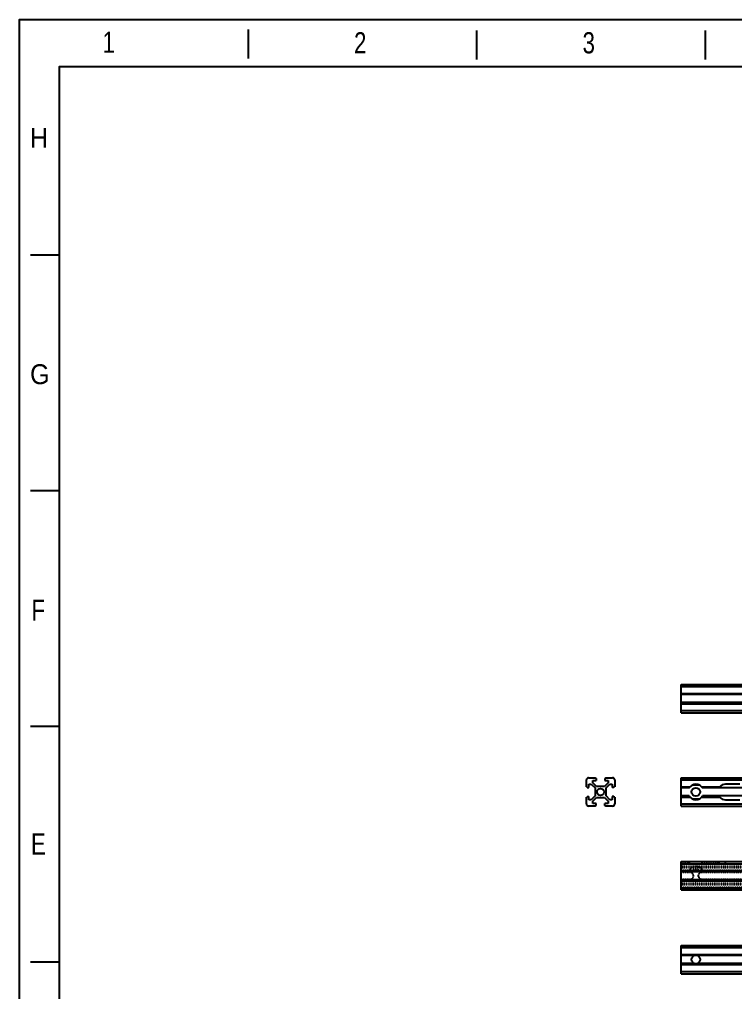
# Model space of a CAD drawing. Header units: millimetres. Extents: x 7531 to 19147, y 2539 to 6525.
# Drawn here: x 11411 to 11918, y 3185 to 3874 of the extents above; entities that cross this region are included whole.
import ezdxf

# ---------------------------------------------------------------- set-up
doc = ezdxf.new("R2010")
doc.units = ezdxf.units.MM
doc.linetypes.add('HIDDEN', pattern=[0.2, 0.1, -0.1])
doc.layers.add('02___PRT_ALL_AXES', color=7, linetype='Continuous')
doc.layers.add('DEFAULT_2', color=8, linetype='HIDDEN')
doc.styles.add('CKSTANDARD', font='arial.ttf')
doc.styles.add('Roamns', font='romans.shx')

# ---------------------------------------------------------------- blocks, each defined once
blk = doc.blocks.new('standard template')
for p, q in [((3074.190701470609, 30738.92613676272), (3074.190701470609, 30336.17438674748)), ((6245.860732835789, 30728.1549699337), (6245.860732835789, 30325.40321991846)), ((9417.530764200956, 30728.1549699337), (9417.530764200956, 30325.40321991846)), ((456.3043263761064, 27606.82890732049), (53.55257636127499, 27606.82890732049)), ((456.3043263761064, 24334.47093845161), (53.55257636127499, 24334.47093845161)), ((456.3043263761064, 21062.11296958276), (53.55257636127499, 21062.11296958276)), ((456.3043263761064, 17789.75500071395), (53.55257636127499, 17789.75500071395))]:
    blk.add_line(p, q)
blk.add_lwpolyline([(37962.56104648763, 4700.323125238685), (-97.47932989458059, 4700.323125238685), (-97.47932989458059, 30879.18687618916), (37962.56104648763, 30879.18687618916)], close=True)
at = {"color": 7}
blk.add_lwpolyline([(456.3043263761064, 6673.618914033166), (456.3043263761064, 5963.862847771017), (456.3043263761064, 5254.106781508859), (456.3043263761064, 30225.88892618673), (37408.77739021536, 30225.88892618673), (37408.77739021536, 5254.106781508857)], dxfattribs=at)
at = {"style": 'CKSTANDARD'}
for s, height, width, p in [('1', 294.7531236609044, 0.75, (1055.476703909662, 30416.07482049645)), ('2', 294.7531236609044, 0.75, (4544.658221059041, 30407.94328304912)), ('3', 294.7531236609044, 0.75, (7716.32825242424, 30407.94328304912)), ('H', 276.0202481760377, 0.9, (46.73104431611136, 29097.04454678122)), ('G', 276.0202481760377, 0.9, (49.82316045530025, 25816.47206648935)), ('F', 294.7531236609044, 0.75, (68.70134319661882, 22531.66826937476)), ('E', 294.7531236609044, 0.75, (61.89326292580517, 19285.38030486752))]:
    blk.add_text(s, height=height, dxfattribs=dict(at, width=width)).set_placement(p)
at = {"style": 'Roamns'}
for tag, p in [('PAGE_NAME', (27465.9633492592, 7593.658508723252)), ('PROJECT_NAME', (27465.9633492592, 6883.902955160633)), ('DRAWN_NAME', (27465.9633492592, 6174.147903277361)), ('VERSION', (34240.97828400169, 6174.147903277361)), ('SELECT_DATA', (27465.9633492592, 5464.391825995019)), ('PAGE_NUMBER', (34240.97828400169, 5464.391992428408))]:
    blk.add_attdef(tag, p, '', height=284.520887302088, dxfattribs=at)
blk = doc.blocks.new('55555555')
at = {"color": 30, "linetype": 'Continuous', "true_color": 0xf26722}
for p, q in [((1608.611819742272, 8638.388215223698), (1608.611819742272, 8658.388215223698)), ((1608.611819742272, 8658.388215223698), (2612.611819742272, 8658.388215223698)), ((1608.611819742272, 8656.888215223698), (2612.611819742272, 8656.888215223698)), ((1608.611819742272, 8651.988215223699), (2612.611819742272, 8651.988215223699)), ((1608.611819742272, 8651.488215223699), (2612.611819742272, 8651.488215223699)), ((2612.611819742272, 8651.227555051899), (1608.611819742272, 8651.227555051899)), ((2612.611819742272, 8645.5488753955), (1608.611819742272, 8645.5488753955)), ((1608.611819742272, 8645.288215223698), (2612.611819742272, 8645.288215223698)), ((1608.611819742272, 8644.788215223698), (2612.611819742272, 8644.788215223698)), ((1608.611819742272, 8639.888215223698), (2612.611819742272, 8639.888215223698)), ((1608.611819742272, 8638.388215223698), (2612.611819742272, 8638.388215223698)), ((1541.476244694172, 8585.9250419679), (1541.476244694172, 8590.825041967899)), ((1542.976244694172, 8592.325041967899), (1547.876244694172, 8592.325041967899)), ((1543.276244694172, 8585.4250419679), (1543.276244694172, 8587.825041967899)), ((1543.276244694172, 8587.825041967899), (1544.915584522472, 8587.825041967899)), ((1544.915584522472, 8587.825041967899), (1547.576244694172, 8585.1643817961)), ((1545.976244694172, 8588.8857021396), (1545.976244694172, 8590.5250419679)), ((1545.976244694172, 8590.5250419679), (1548.376244694172, 8590.5250419679)), ((1548.636904865972, 8586.225041967899), (1545.976244694172, 8588.8857021396)), ((1547.876244694172, 8592.325041967899), (1547.876244694172, 8591.825041967899)), ((1548.376244694172, 8591.825041967899), (1547.876244694172, 8591.825041967899)), ((1548.376244694172, 8591.825041967899), (1548.376244694172, 8590.5250419679)), ((1556.976244694172, 8588.8857021396), (1554.315584522472, 8586.225041967899)), ((1554.576244694172, 8591.825041967899), (1554.576244694172, 8590.5250419679)), ((1555.076244694172, 8591.825041967899), (1554.576244694172, 8591.825041967899)), ((1554.576244694172, 8590.5250419679), (1556.976244694172, 8590.5250419679)), ((1555.076244694172, 8592.325041967899), (1555.076244694172, 8591.825041967899)), ((1555.076244694172, 8592.325041967899), (1559.976244694172, 8592.325041967899)), ((1555.376244694172, 8585.1643817961), (1558.036904865972, 8587.825041967899)), ((1556.976244694172, 8590.5250419679), (1556.976244694172, 8588.8857021396)), ((1558.036904865972, 8587.825041967899), (1559.676244694172, 8587.825041967899)), ((1559.676244694172, 8587.825041967899), (1559.676244694172, 8585.4250419679)), ((1561.476244694172, 8590.825041967899), (1561.476244694172, 8585.9250419679)), ((1608.611819742272, 8572.325041967899), (1608.611819742272, 8592.325041967899)), ((1608.611819742272, 8592.325041967899), (2612.611819742272, 8592.325041967899)), ((1608.611819742272, 8590.825041967899), (2612.611819742272, 8590.825041967899)), ((1649.911819742272, 8587.825041967899), (1639.911819742272, 8587.825041967899)), ((1541.476244694172, 8585.9250419679), (1541.976244694172, 8585.9250419679)), ((1541.976244694172, 8585.9250419679), (1541.976244694172, 8585.4250419679)), ((1541.976244694172, 8585.4250419679), (1543.276244694172, 8585.4250419679)), ((1547.576244694172, 8585.1643817961), (1547.576244694172, 8579.485702139598)), ((1554.315584522472, 8586.225041967899), (1548.636904865972, 8586.225041967899)), ((1555.376244694172, 8579.485702139598), (1555.376244694172, 8585.1643817961)), ((1560.976244694172, 8585.4250419679), (1559.676244694172, 8585.4250419679)), ((1561.476244694172, 8585.9250419679), (1560.976244694172, 8585.9250419679)), ((1560.976244694172, 8585.4250419679), (1560.976244694172, 8585.9250419679)), ((1541.476244694172, 8573.825041967899), (1541.476244694172, 8578.725041967899)), ((1541.476244694172, 8578.725041967899), (1541.976244694172, 8578.725041967899)), ((1541.976244694172, 8579.225041967899), (1541.976244694172, 8578.725041967899)), ((1541.976244694172, 8579.225041967899), (1543.276244694172, 8579.225041967899)), ((1543.276244694172, 8576.825041967899), (1543.276244694172, 8579.225041967899)), ((1544.915584522472, 8576.825041967899), (1543.276244694172, 8576.825041967899)), ((1547.576244694172, 8579.485702139598), (1544.915584522472, 8576.825041967899)), ((1545.976244694172, 8575.764381796098), (1548.636904865972, 8578.4250419679)), ((1545.976244694172, 8574.125041967898), (1545.976244694172, 8575.764381796098)), ((1548.376244694172, 8574.125041967898), (1545.976244694172, 8574.125041967898)), ((1548.376244694172, 8572.825041967899), (1548.376244694172, 8574.125041967898)), ((1548.636904865972, 8578.4250419679), (1554.315584522472, 8578.4250419679)), ((1554.315584522472, 8578.4250419679), (1556.976244694172, 8575.764381796098)), ((1556.976244694172, 8574.125041967898), (1554.576244694172, 8574.125041967898)), ((1554.576244694172, 8572.825041967899), (1554.576244694172, 8574.125041967898)), ((1558.036904865972, 8576.825041967899), (1555.376244694172, 8579.485702139598)), ((1556.976244694172, 8575.764381796098), (1556.976244694172, 8574.125041967898)), ((1559.676244694172, 8576.825041967899), (1558.036904865972, 8576.825041967899)), ((1560.976244694172, 8579.225041967899), (1559.676244694172, 8579.225041967899)), ((1559.676244694172, 8579.225041967899), (1559.676244694172, 8576.825041967899)), ((1560.976244694172, 8578.725041967899), (1560.976244694172, 8579.225041967899)), ((1561.476244694172, 8578.725041967899), (1560.976244694172, 8578.725041967899)), ((1561.476244694172, 8578.725041967899), (1561.476244694172, 8573.825041967899)), ((1608.611819742272, 8573.825041967899), (2612.611819742272, 8573.825041967899)), ((1639.911819742272, 8576.825041967899), (1649.911819742272, 8576.825041967899)), ((1547.876244694172, 8572.325041967899), (1542.976244694172, 8572.325041967899)), ((1547.876244694172, 8572.825041967899), (1548.376244694172, 8572.825041967899)), ((1547.876244694172, 8572.325041967899), (1547.876244694172, 8572.825041967899)), ((1554.576244694172, 8572.825041967899), (1555.076244694172, 8572.825041967899)), ((1555.076244694172, 8572.325041967899), (1555.076244694172, 8572.825041967899)), ((1559.976244694172, 8572.325041967899), (1555.076244694172, 8572.325041967899)), ((1608.611819742272, 8572.325041967899), (2612.611819742272, 8572.325041967899)), ((1608.611819742272, 8513.054111182199), (1608.611819742272, 8533.054111182199)), ((1608.611819742272, 8533.054111182199), (2612.611819742272, 8533.054111182199)), ((1608.611819742272, 8531.554111182199), (2612.611819742272, 8531.554111182199)), ((1608.611819742272, 8526.654111182199), (2612.611819742272, 8526.654111182199)), ((1608.611819742272, 8526.154111182199), (2612.611819742272, 8526.154111182199)), ((2612.611819742272, 8525.893451010399), (1608.611819742272, 8525.893451010399)), ((2612.611819742272, 8520.214771353898), (1608.611819742272, 8520.214771353898)), ((1608.611819742272, 8519.954111182198), (2612.611819742272, 8519.954111182198)), ((1608.611819742272, 8519.454111182198), (2612.611819742272, 8519.454111182198)), ((1608.611819742272, 8514.554111182199), (2612.611819742272, 8514.554111182199)), ((1608.611819742272, 8513.054111182199), (2612.611819742272, 8513.054111182199)), ((1608.611819742272, 8453.718926087598), (1608.611819742272, 8473.718926087598)), ((1608.611819742272, 8473.718926087598), (2612.611819742272, 8473.718926087598)), ((1608.611819742272, 8472.218926087598), (2612.611819742272, 8472.218926087598)), ((1608.611819742272, 8467.318926087599), (2612.611819742272, 8467.318926087599)), ((1608.611819742272, 8466.818926087599), (2612.611819742272, 8466.818926087599)), ((1608.611819742272, 8460.618926087598), (2612.611819742272, 8460.618926087598)), ((1608.611819742272, 8460.118926087598), (2612.611819742272, 8460.118926087598)), ((1608.611819742272, 8455.218926087598), (2612.611819742272, 8455.218926087598)), ((1608.611819742272, 8453.718926087598), (2612.611819742272, 8453.718926087598))]:
    blk.add_line(p, q, dxfattribs=at)
blk.add_circle((1551.476244694172, 8582.325041967899), 2.5, dxfattribs=at)
for centre, radius, start, end in [((1542.976244694172, 8590.825041967899), 1.5, 90, 180), ((1559.976244694172, 8590.825041967899), 1.5, 0, 90), ((1639.911819742272, 8582.325041967899), 5.5, 90, 139.1148071073616), ((1542.976244694172, 8573.825041967899), 1.5, 180, 270), ((1559.976244694172, 8573.825041967899), 1.5, 270, 0), ((1639.911819742272, 8582.325041967899), 5.5, 220.8851928926384, 270)]:
    blk.add_arc(centre, radius, start, end, dxfattribs=at)
at = {"layer": '02___PRT_ALL_AXES', "color": 30, "linetype": 'Continuous', "true_color": 0xf26722}
for p, q in [((1608.611819742272, 8585.9250419679), (1614.753695164972, 8585.9250419679)), ((1608.611819742272, 8585.4250419679), (1614.368693065572, 8585.4250419679)), ((1614.201389895672, 8585.1643817961), (1608.611819742272, 8585.1643817961)), ((1616.546980162072, 8587.2857021396), (1621.276656875572, 8587.2857021396)), ((1623.069944319472, 8585.9250419679), (1635.753695164972, 8585.9250419679)), ((1623.454946418872, 8585.4250419679), (1635.368693065572, 8585.4250419679)), ((2564.701389895672, 8585.1643817961), (1623.622249588872, 8585.1643817961)), ((1614.201389895672, 8579.485702139598), (1608.611819742272, 8579.485702139598)), ((1608.611819742272, 8579.225041967899), (1614.368693065572, 8579.225041967899)), ((1608.611819742272, 8578.725041967899), (1614.753695164972, 8578.725041967899)), ((1616.546982608972, 8577.364381796098), (1621.276659322372, 8577.364381796098)), ((1623.069944319472, 8578.725041967899), (1635.753695164972, 8578.725041967899)), ((1623.454946418872, 8579.225041967899), (1635.368693065572, 8579.225041967899)), ((2564.701389895672, 8579.485702139598), (1623.622249588872, 8579.485702139598)), ((1617.943238646072, 8466.558265915799), (1608.611819742272, 8466.558265915799)), ((2568.443238646072, 8466.558265915799), (1619.880400838472, 8466.558265915799)), ((1617.943238646072, 8460.8795862594), (1608.611819742272, 8460.8795862594)), ((2568.443238646072, 8460.8795862594), (1619.880400838472, 8460.8795862594))]:
    blk.add_line(p, q, dxfattribs=at)
at = {"layer": '02___PRT_ALL_AXES', "color": 30, "linetype": 'HIDDEN', "true_color": 0xf26722}
for p, q in [((1608.611819742272, 8533.054111182199), (1643.253695164972, 8533.054111182199)), ((1614.753695164972, 8532.554111182199), (1608.611819742272, 8532.554111182199)), ((1614.368693065572, 8531.2541111822), (1614.368693065572, 8532.554111182199)), ((1614.753695164972, 8532.554111182199), (1614.753695164972, 8533.054111182199)), ((1623.069944319472, 8532.554111182199), (1623.069944319472, 8533.054111182199)), ((1635.753695164972, 8532.554111182199), (1623.069944319472, 8532.554111182199)), ((1623.454946418872, 8531.2541111822), (1623.454946418872, 8532.554111182199)), ((1635.368693065572, 8531.2541111822), (1635.368693065572, 8532.554111182199)), ((1635.753695164972, 8532.554111182199), (1635.753695164972, 8533.054111182199)), ((1627.868693065572, 8531.2541111822), (1608.611819742272, 8531.2541111822)), ((2569.411819742272, 8529.6147713539), (1608.611819742272, 8529.6147713539)), ((1608.611819742272, 8526.954111182198), (2574.122249588871, 8526.954111182198)), ((1615.911819742272, 8525.554111182199), (1615.911819742272, 8526.954111182198)), ((1621.911819742272, 8525.554111182199), (1621.911819742272, 8526.954111182198)), ((1617.943238646072, 8519.154111182199), (1608.611819742272, 8519.154111182199)), ((1615.911819742272, 8519.154111182199), (1615.911819742272, 8520.554111182199)), ((2568.443238646072, 8519.154111182199), (1619.880400838472, 8519.154111182199)), ((1621.911819742272, 8519.154111182199), (1621.911819742272, 8520.554111182199))]:
    blk.add_line(p, q, dxfattribs=at)
at = {"layer": '02___PRT_ALL_AXES', "color": 30, "linetype": 'Continuous', "true_color": 0xf26722}
for centre in [(1618.911819742272, 8582.325041967899), (1618.911819742272, 8463.718926087598)]:
    blk.add_circle(centre, 3, dxfattribs=at)
for centre, start, end in [((1618.911819742272, 8582.325041967899), 31.08061556474547, 148.9193844352545), ((1639.911819742272, 8582.325041967899), 139.1148071073616, 145.6923485441777), ((1618.911819742272, 8582.325041967899), 211.0806155647454, 328.9193844352546), ((1639.911819742272, 8582.325041967899), 214.3076514558223, 220.8851928926384)]:
    blk.add_arc(centre, 5.5, start, end, dxfattribs=at)
at = {"layer": '02___PRT_ALL_AXES', "color": 30, "linetype": 'HIDDEN', "true_color": 0xf26722}
for centre, major_axis, start_param, end_param in [((1618.911819742272, 8524.1147713539), (0, 5.5), -1.0283372516, 1.0283372516), ((1618.911819742272, 8521.9934510104), (5.5, 0), 1.1242366972, 2.0173559564), ((1618.911819742272, 8521.9934510104), (0, 3), -3.4703428044, -2.8128425027)]:
    blk.add_ellipse(centre, major_axis=major_axis, ratio=1, start_param=start_param, end_param=end_param, dxfattribs=at)
for points, knots in [([(1617.253507347072, 8523.054111182199), (1617.253507347072, 8523.141314831899), (1617.239584582572, 8523.315135669798), (1617.181168150572, 8523.5675499545), (1617.094745474172, 8523.8068689499), (1616.989730106572, 8524.0319258198), (1616.873507187772, 8524.243199846898), (1616.751458190372, 8524.4413369661), (1616.627672370972, 8524.626665616299), (1616.505487571172, 8524.7990378947), (1616.387815506572, 8524.957770609799), (1616.277414428272, 8525.101681028498), (1616.190958715072, 8525.211463430798), (1616.127598791571, 8525.290682888999), (1616.085324996572, 8525.3430749847), (1616.046957253372, 8525.390275586898), (1616.012839975872, 8525.431978110199), (1615.983306508272, 8525.4678854578), (1615.961694288772, 8525.494049042898), (1615.946927720672, 8525.511874218599), (1615.937827185171, 8525.5228442716), (1615.930079280072, 8525.5321720287), (1615.923706881572, 8525.539837401098), (1615.918725428772, 8525.5458180299), (1615.915459743872, 8525.5497480696), (1615.913548406172, 8525.552030399698), (1615.912664427872, 8525.5531120482), (1615.912111314572, 8525.553740101399), (1615.911890493272, 8525.554042468999), (1615.911823685572, 8525.554107348298)], [0, 0, 0, 0, 0.09053592460000001, 0.1801702441, 0.2682272379, 0.3542224401, 0.4377640834000001, 0.5184398479, 0.5957545811, 0.6691086773, 0.737777375, 0.8008857318000001, 0.8574129564, 0.8828522035999999, 0.9062024095000001, 0.9273054043000001, 0.9460039276000001, 0.9621415566, 0.9755745796999999, 0.9812362109999999, 0.9861731719, 0.9903727173000001, 0.9938254787, 0.9965222407, 0.9984537953, 0.9991301951999999, 0.999613374, 0.9999033145999999, 1, 1, 1, 1]), ([(1621.911815784372, 8525.554107333799), (1621.911882635772, 8525.554172079099), (1621.911336536672, 8525.5535542156), (1621.911097684772, 8525.553230983598), (1621.910035774572, 8525.5519767465), (1621.908232534572, 8525.549799299299), (1621.904886332172, 8525.5457912072), (1621.899943675172, 8525.539848156299), (1621.893556496871, 8525.5321684333), (1621.885814019972, 8525.522845948199), (1621.876711533072, 8525.5118741379), (1621.861945846672, 8525.494049782099), (1621.840333389872, 8525.4678858467), (1621.810800167372, 8525.4319790742), (1621.776683144372, 8525.390276540198), (1621.738315456472, 8525.343076338699), (1621.696041958572, 8525.2906843933), (1621.632682159672, 8525.211465154998), (1621.546226697072, 8525.101682868599), (1621.435825251172, 8524.9577724338), (1621.318152419272, 8524.799039312398), (1621.195967554772, 8524.626665542699), (1621.072180317572, 8524.441336291498), (1620.950131224972, 8524.2431981616), (1620.833908408572, 8524.0319237752), (1620.728893323272, 8523.8068673276), (1620.642471102472, 8523.567548978399), (1620.584054831172, 8523.3151353288), (1620.570132137472, 8523.141314749399), (1620.570132137472, 8523.054111182199)], [0, 0, 0, 0, 9.66211e-05, 0.000386517, 0.0008696925, 0.0015461521, 0.0034778275, 0.0061744902, 0.0096270948, 0.0138265953, 0.018763692, 0.0244253026, 0.0378580844, 0.0539957411, 0.07269412559999999, 0.0937969824, 0.1171471355, 0.1425862491, 0.1991134047, 0.2622217065, 0.3308907784, 0.4042453607, 0.4815605407, 0.5622367122999999, 0.6457784321, 0.7317734368000001, 0.8198300284000001, 0.9094641609, 1, 1, 1, 1]), ([(1615.911823653272, 8520.5541149848), (1615.911890522172, 8520.554179756298), (1615.912111092472, 8520.554482305199), (1615.912664377672, 8520.555110108398), (1615.913548245272, 8520.556191884798), (1615.915459732772, 8520.558474197398), (1615.918725400872, 8520.5624042977), (1615.923706788672, 8520.568384839598), (1615.930079024972, 8520.5760500778), (1615.937826874872, 8520.5853777623), (1615.946927428472, 8520.596347739), (1615.961693809272, 8520.6141727375), (1615.983305731172, 8520.640336082699), (1616.012838986672, 8520.676242909), (1616.046955808472, 8520.717945172299), (1616.085323375072, 8520.765145222298), (1616.127596731372, 8520.817536993598), (1616.190956271272, 8520.896755880798), (1616.277411073572, 8521.006537267698), (1616.387810939472, 8521.150446075999), (1616.505482988972, 8521.30917644), (1616.627665649772, 8521.481549451099), (1616.751454451172, 8521.6668795875), (1616.873509534572, 8521.865020378898), (1616.989732236572, 8522.0763039745), (1617.094753279572, 8522.301364565099), (1617.181170626872, 8522.540685577098), (1617.239585246072, 8522.793094658999), (1617.253507347072, 8522.966910138999), (1617.253507347072, 8523.054111182199)], [0, 0, 0, 0, 9.665309999999999e-05, 0.0003865719, 0.0008697505, 0.0015461832, 0.0034778014, 0.006174495899999999, 0.009627152199999999, 0.0138266531, 0.0187636688, 0.0244252399, 0.0378580014, 0.0539955615, 0.0726938546, 0.0937966369, 0.1171467218, 0.14258575, 0.1991125975, 0.2622201268, 0.3308879349, 0.4042417549, 0.4815569681, 0.5622355915999999, 0.6457803259, 0.7317782159999999, 0.8198353705, 0.9094667865, 1, 1, 1, 1]), ([(1620.570132137472, 8523.054111182199), (1620.570132137472, 8522.966910248299), (1620.584054203872, 8522.7930949807), (1620.642468647472, 8522.5406862232), (1620.728885840772, 8522.3013656304), (1620.833906537172, 8522.076305338298), (1620.950129153472, 8521.865021792799), (1621.072184112671, 8521.666880372999), (1621.195973986272, 8521.481549738899), (1621.318156827972, 8521.309175343999), (1621.435829703972, 8521.150444419698), (1621.546230052172, 8521.006535425098), (1621.632684668272, 8520.896754030398), (1621.696044133072, 8520.817535369099), (1621.738317165872, 8520.765143753899), (1621.776684669172, 8520.7179441179), (1621.810801239272, 8520.6762418565), (1621.840334232472, 8520.640335601), (1621.861946393772, 8520.6141719265), (1621.876711874072, 8520.596347763), (1621.885814360171, 8520.585376039398), (1621.893556785472, 8520.576053632898), (1621.899943808172, 8520.5683740429), (1621.904886382472, 8520.5624311), (1621.908232551972, 8520.558422962999), (1621.910035911272, 8520.5562455517), (1621.911097745772, 8520.5549911764), (1621.911336764572, 8520.554668158598), (1621.911882602972, 8520.5540501645), (1621.911815844272, 8520.5541149717)], [0, 0, 0, 0, 0.0905330991, 0.1801644102, 0.2682214103, 0.3542190968, 0.4377637535, 0.5184425729, 0.5957581451, 0.6691124572, 0.7377806965000001, 0.8008882718000001, 0.8574151025, 0.8828539844, 0.9062040031, 0.927306651, 0.9460047981999999, 0.9621423806, 0.9755749049, 0.9812364406999999, 0.9861735779999999, 0.9903730415, 0.9938255456999999, 0.9965221336, 0.9984538479999999, 0.9991303407, 0.9996135212, 0.9999034031999999, 1, 1, 1, 1])]:
    blk.add_open_spline(points, degree=3, knots=knots, dxfattribs=at)
at = {"layer": 'DEFAULT_2', "color": 30, "linetype": 'HIDDEN', "true_color": 0xf26722}
for p, q in [((1639.911819742272, 8531.2541111822), (1639.911819742272, 8533.054111182199)), ((2612.611819742272, 8528.554111182199), (1608.611819742272, 8528.554111182199)), ((1608.611819742272, 8525.554111182199), (1615.911819742272, 8525.554111182199)), ((1639.911819742272, 8531.2541111822), (1618.911819742272, 8531.2541111822)), ((1621.911819742272, 8525.554111182199), (2566.411819742272, 8525.554111182199)), ((1608.611819742272, 8520.554111182199), (1615.911819742272, 8520.554111182199)), ((1621.911819742272, 8520.554111182199), (2566.411819742272, 8520.554111182199)), ((2612.611819742272, 8517.554111182199), (1608.611819742272, 8517.554111182199)), ((2612.611819742272, 8516.4934510104), (1608.611819742272, 8516.4934510104)), ((1608.611819742272, 8514.8541111822), (2612.611819742272, 8514.8541111822)), ((1608.611819742272, 8513.554111182199), (2612.611819742272, 8513.554111182199))]:
    blk.add_line(p, q, dxfattribs=at)

msp = doc.modelspace()

# ---------------------------------------------------------------- block references
at = {"transparency": 33554595, "xscale": 0.05097615323888361, "yscale": 0.05097615323888361, "zscale": 0.05097615323888361}
msp.add_blockref('standard template', (11416.28028538776, 2299.4402921423), dxfattribs=at)
at = {"color": 6, "lineweight": 5}
msp.add_blockref('55555555', (10270.86297954172, -5255.478492346854), dxfattribs=at)

doc.saveas('drawing.dxf')
